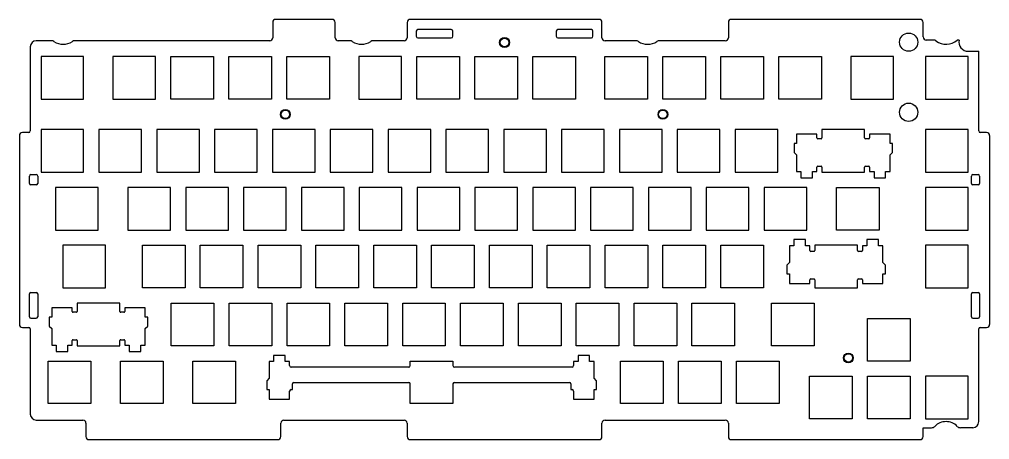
# Model space of a CAD drawing. Header units: millimetres. Extents: x 0 to 1189, y 0 to 841.
# Drawn here: x 379.4 to 698.1, y 360.4 to 498.4 of the extents above; entities that cross this region are included whole.
import ezdxf

# ---------------------------------------------------------------- set-up
doc = ezdxf.new("R2010")
doc.units = ezdxf.units.MM
doc.header["$LTSCALE"] = 65.395
doc.layers.get('0').update_dxf_attribs({"linetype": 'CONTINUOUS'})

msp = doc.modelspace()

# ---------------------------------------------------------------- linework, layer by layer
at = {"color": 7, "linetype": 'Continuous'}
for p, q in [((462.64, 497.35), (462.64, 492.35)), ((482.14, 498.35), (463.64, 498.35)), ((483.14, 492.35), (483.14, 497.35)), ((506.79, 497.35), (506.79, 492.35)), ((569.79, 498.35), (507.79, 498.35)), ((570.79, 492.35), (570.79, 497.35)), ((612.29, 497.35), (612.29, 492.35)), ((675.29, 498.35), (613.29, 498.35)), ((676.29, 492.58), (676.29, 497.35)), ((509.79, 494.5), (509.79, 492.8)), ((521.29, 495), (510.29, 495)), ((521.79, 492.8), (521.79, 494.5)), ((555.79, 494.5), (555.79, 492.8)), ((567.29, 495), (556.29, 495)), ((567.79, 492.8), (567.79, 494.5)), ((389.92, 491.35), (384.98, 491.35)), ((461.64, 491.35), (397.66, 491.35)), ((487.92, 491.35), (484.14, 491.35)), ((505.79, 491.35), (495.66, 491.35)), ((510.29, 492.3), (521.29, 492.3)), ((556.29, 492.3), (567.29, 492.3)), ((581.92, 491.35), (571.79, 491.35)), ((611.29, 491.35), (589.66, 491.35)), ((679.59, 491.58), (677.29, 491.58)), ((688.14, 491.58), (687.46, 491.58)), ((382.98, 489.35), (382.98, 461.71)), ((691.05, 487.88), (694.56, 487.88)), ((694.56, 461.71), (694.56, 487.88)), ((386.53, 486.18), (386.53, 472.18)), ((400.53, 486.18), (386.53, 486.18)), ((400.53, 472.18), (400.53, 486.18)), ((410.16, 486.18), (410.16, 472.18)), ((424.16, 486.18), (410.16, 486.18)), ((424.16, 472.18), (424.16, 486.18)), ((429.21, 472.18), (429.21, 486.18)), ((429.21, 486.18), (443.21, 486.18)), ((443.21, 486.18), (443.21, 472.18)), ((448.26, 472.18), (448.26, 486.18)), ((448.26, 486.18), (462.26, 486.18)), ((462.26, 486.18), (462.26, 472.18)), ((467.31, 472.18), (467.31, 486.18)), ((467.31, 486.18), (481.31, 486.18)), ((481.31, 486.18), (481.31, 472.18)), ((490.97, 486.18), (490.97, 472.18)), ((504.97, 486.18), (490.97, 486.18)), ((504.97, 472.18), (504.97, 486.18)), ((510.02, 472.18), (510.02, 486.18)), ((510.02, 486.18), (524.02, 486.18)), ((524.02, 486.18), (524.02, 472.18)), ((529.07, 472.18), (529.07, 486.18)), ((529.07, 486.18), (543.07, 486.18)), ((543.07, 486.18), (543.07, 472.18)), ((548.12, 472.18), (548.12, 486.18)), ((548.12, 486.18), (562.12, 486.18)), ((562.12, 486.18), (562.12, 472.18)), ((571.76, 472.18), (571.76, 486.18)), ((571.76, 486.18), (585.76, 486.18)), ((585.76, 486.18), (585.76, 472.18)), ((590.81, 472.18), (590.81, 486.18)), ((590.81, 486.18), (604.81, 486.18)), ((604.81, 486.18), (604.81, 472.18)), ((609.86, 486.18), (623.86, 486.18)), ((609.86, 472.18), (609.86, 486.18)), ((623.86, 486.18), (623.86, 472.18)), ((628.91, 486.18), (642.91, 486.18)), ((628.91, 472.18), (628.91, 486.18)), ((642.91, 486.18), (642.91, 472.18)), ((666.53, 486.18), (652.53, 486.18)), ((652.53, 486.18), (652.53, 472.18)), ((666.53, 472.18), (666.53, 486.18)), ((691.06, 486.18), (677.06, 486.18)), ((677.06, 486.18), (677.06, 472.18)), ((691.06, 472.18), (691.06, 486.18)), ((386.53, 472.18), (400.53, 472.18)), ((410.16, 472.18), (424.16, 472.18)), ((443.21, 472.18), (429.21, 472.18)), ((462.26, 472.18), (448.26, 472.18)), ((481.31, 472.18), (467.31, 472.18)), ((490.97, 472.18), (504.97, 472.18)), ((524.02, 472.18), (510.02, 472.18)), ((543.07, 472.18), (529.07, 472.18)), ((562.12, 472.18), (548.12, 472.18)), ((585.76, 472.18), (571.76, 472.18)), ((604.81, 472.18), (590.81, 472.18)), ((623.86, 472.18), (609.86, 472.18)), ((642.91, 472.18), (628.91, 472.18)), ((652.53, 472.18), (666.53, 472.18)), ((677.06, 472.18), (691.06, 472.18)), ((386.53, 462.18), (386.53, 448.18)), ((400.53, 462.18), (386.53, 462.18)), ((400.53, 448.18), (400.53, 462.18)), ((405.53, 462.18), (405.53, 448.18)), ((419.53, 462.18), (405.53, 462.18)), ((419.53, 448.18), (419.53, 462.18)), ((424.53, 462.18), (424.53, 448.18)), ((438.53, 462.18), (424.53, 462.18)), ((438.53, 448.18), (438.53, 462.18)), ((443.53, 462.18), (443.53, 448.18)), ((457.53, 462.18), (443.53, 462.18)), ((457.53, 448.18), (457.53, 462.18)), ((462.53, 462.18), (462.53, 448.18)), ((476.53, 462.18), (462.53, 462.18)), ((476.53, 448.18), (476.53, 462.18)), ((481.53, 462.18), (481.53, 448.18)), ((495.53, 462.18), (481.53, 462.18)), ((495.53, 448.18), (495.53, 462.18)), ((500.53, 462.18), (500.53, 448.18)), ((514.53, 462.18), (500.53, 462.18)), ((514.53, 448.18), (514.53, 462.18)), ((519.53, 462.18), (519.53, 448.18)), ((533.53, 462.18), (519.53, 462.18)), ((533.53, 448.18), (533.53, 462.18)), ((538.53, 462.18), (538.53, 448.18)), ((552.53, 462.18), (538.53, 462.18)), ((552.53, 448.18), (552.53, 462.18)), ((557.53, 462.18), (557.53, 448.18)), ((571.53, 462.18), (557.53, 462.18)), ((571.53, 448.18), (571.53, 462.18)), ((590.53, 462.18), (576.53, 462.18)), ((576.53, 462.18), (576.53, 448.18)), ((590.53, 448.18), (590.53, 462.18)), ((609.53, 462.18), (595.53, 462.18)), ((595.53, 462.18), (595.53, 448.18)), ((609.53, 448.18), (609.53, 462.18)), ((628.53, 462.18), (614.53, 462.18)), ((614.53, 462.18), (614.53, 448.18)), ((628.53, 448.18), (628.53, 462.18)), ((657.05, 462.18), (643.05, 462.18)), ((643.05, 462.18), (643.05, 459.48)), ((657.05, 459.48), (657.05, 462.18)), ((691.06, 462.18), (677.06, 462.18)), ((677.06, 462.18), (677.06, 448.18)), ((691.06, 448.18), (691.06, 462.18)), ((379.43, 460.21), (379.43, 398.21)), ((382.48, 461.21), (380.43, 461.21)), ((641.4, 460.68), (634.7, 460.68)), ((634.7, 460.68), (634.7, 457.58)), ((641.4, 459.48), (641.4, 460.68)), ((642.75, 459.18), (641.7, 459.18)), ((658.4, 459.18), (657.35, 459.18)), ((665.4, 460.68), (658.7, 460.68)), ((658.7, 460.68), (658.7, 459.48)), ((665.4, 457.58), (665.4, 460.68)), ((697.11, 461.21), (695.06, 461.21)), ((698.11, 460.21), (698.11, 398.21)), ((634.7, 457.58), (633.88, 457.58)), ((633.88, 457.58), (633.88, 454.68)), ((666.23, 457.58), (665.4, 457.58)), ((666.23, 454.68), (666.23, 457.58)), ((633.88, 454.68), (634.7, 453.86)), ((634.7, 453.86), (634.7, 448.38)), ((665.4, 453.86), (666.23, 454.68)), ((665.4, 448.38), (665.4, 453.86)), ((641.4, 448.38), (641.4, 449.88)), ((641.7, 450.18), (642.75, 450.18)), ((643.05, 449.88), (643.05, 448.18)), ((657.05, 448.18), (657.05, 449.88)), ((657.35, 450.18), (658.4, 450.18)), ((658.7, 449.88), (658.7, 448.38)), ((382.73, 444.51), (382.73, 446.91)), ((383.23, 447.41), (384.93, 447.41)), ((385.43, 446.91), (385.43, 444.51)), ((386.53, 448.18), (400.53, 448.18)), ((405.53, 448.18), (419.53, 448.18)), ((424.53, 448.18), (438.53, 448.18)), ((443.53, 448.18), (457.53, 448.18)), ((462.53, 448.18), (476.53, 448.18)), ((481.53, 448.18), (495.53, 448.18)), ((500.53, 448.18), (514.53, 448.18)), ((519.53, 448.18), (533.53, 448.18)), ((538.53, 448.18), (552.53, 448.18)), ((557.53, 448.18), (571.53, 448.18)), ((576.53, 448.18), (590.53, 448.18)), ((595.53, 448.18), (609.53, 448.18)), ((614.53, 448.18), (628.53, 448.18)), ((634.7, 448.38), (636.15, 448.38)), ((636.15, 448.38), (636.15, 446.33)), ((636.15, 446.33), (639.95, 446.33)), ((639.95, 448.38), (641.4, 448.38)), ((639.95, 446.33), (639.95, 448.38)), ((643.05, 448.18), (657.05, 448.18)), ((658.7, 448.38), (660.15, 448.38)), ((660.15, 448.38), (660.15, 446.33)), ((660.15, 446.33), (663.95, 446.33)), ((663.95, 448.38), (665.4, 448.38)), ((663.95, 446.33), (663.95, 448.38)), ((677.06, 448.18), (691.06, 448.18)), ((692.11, 444.51), (692.11, 446.91)), ((692.61, 447.41), (694.31, 447.41)), ((694.81, 446.91), (694.81, 444.51)), ((384.93, 444.01), (383.23, 444.01)), ((391.29, 443.18), (391.29, 429.18)), ((405.29, 443.18), (391.29, 443.18)), ((405.29, 429.18), (405.29, 443.18)), ((415.06, 443.18), (415.06, 429.18)), ((429.06, 443.18), (415.06, 443.18)), ((429.06, 429.18), (429.06, 443.18)), ((434.06, 443.18), (434.06, 429.18)), ((448.06, 443.18), (434.06, 443.18)), ((448.06, 429.18), (448.06, 443.18)), ((453.06, 443.18), (453.06, 429.18)), ((467.06, 443.18), (453.06, 443.18)), ((467.06, 429.18), (467.06, 443.18)), ((472.06, 443.18), (472.06, 429.18)), ((486.06, 443.18), (472.06, 443.18)), ((486.06, 429.18), (486.06, 443.18)), ((491.06, 443.18), (491.06, 429.18)), ((505.06, 443.18), (491.06, 443.18)), ((505.06, 429.18), (505.06, 443.18)), ((510.06, 443.18), (510.06, 429.18)), ((524.06, 443.18), (510.06, 443.18)), ((524.06, 429.18), (524.06, 443.18)), ((529.06, 443.18), (529.06, 429.18)), ((543.06, 443.18), (529.06, 443.18)), ((543.06, 429.18), (543.06, 443.18)), ((548.06, 443.18), (548.06, 429.18)), ((562.06, 443.18), (548.06, 443.18)), ((562.06, 429.18), (562.06, 443.18)), ((581.06, 443.18), (567.06, 443.18)), ((567.06, 443.18), (567.06, 429.18)), ((581.06, 429.18), (581.06, 443.18)), ((600.06, 443.18), (586.06, 443.18)), ((586.06, 443.18), (586.06, 429.18)), ((600.06, 429.18), (600.06, 443.18)), ((619.06, 443.18), (605.06, 443.18)), ((605.06, 443.18), (605.06, 429.18)), ((619.06, 429.18), (619.06, 443.18)), ((638.06, 443.18), (624.06, 443.18)), ((624.06, 443.18), (624.06, 429.18)), ((638.06, 429.18), (638.06, 443.18)), ((647.82, 443.18), (661.82, 443.18)), ((647.82, 429.18), (647.82, 443.18)), ((661.82, 443.18), (661.82, 429.18)), ((691.06, 443.18), (677.06, 443.18)), ((677.06, 443.18), (677.06, 429.18)), ((691.06, 429.18), (691.06, 443.18)), ((694.31, 444.01), (692.61, 444.01)), ((391.29, 429.18), (405.29, 429.18)), ((415.06, 429.18), (429.06, 429.18)), ((434.06, 429.18), (448.06, 429.18)), ((453.06, 429.18), (467.06, 429.18)), ((472.06, 429.18), (486.06, 429.18)), ((491.06, 429.18), (505.06, 429.18)), ((510.06, 429.18), (524.06, 429.18)), ((529.06, 429.18), (543.06, 429.18)), ((548.06, 429.18), (562.06, 429.18)), ((567.06, 429.18), (581.06, 429.18)), ((586.06, 429.18), (600.06, 429.18)), ((605.06, 429.18), (619.06, 429.18)), ((624.06, 429.18), (638.06, 429.18)), ((661.82, 429.18), (647.82, 429.18)), ((677.06, 429.18), (691.06, 429.18)), ((393.67, 424.18), (393.67, 410.18)), ((407.67, 424.18), (393.67, 424.18)), ((407.67, 410.18), (407.67, 424.18)), ((419.82, 410.18), (419.82, 424.18)), ((419.82, 424.18), (433.82, 424.18)), ((433.82, 424.18), (433.82, 410.18)), ((438.82, 410.18), (438.82, 424.18)), ((438.82, 424.18), (452.82, 424.18)), ((452.82, 424.18), (452.82, 410.18)), ((457.82, 410.18), (457.82, 424.18)), ((457.82, 424.18), (471.82, 424.18)), ((471.82, 424.18), (471.82, 410.18)), ((476.82, 410.18), (476.82, 424.18)), ((476.82, 424.18), (490.82, 424.18)), ((490.82, 424.18), (490.82, 410.18)), ((495.82, 410.18), (495.82, 424.18)), ((495.82, 424.18), (509.82, 424.18)), ((509.82, 424.18), (509.82, 410.18)), ((514.82, 410.18), (514.82, 424.18)), ((514.82, 424.18), (528.82, 424.18)), ((528.82, 424.18), (528.82, 410.18)), ((533.82, 410.18), (533.82, 424.18)), ((533.82, 424.18), (547.82, 424.18)), ((547.82, 424.18), (547.82, 410.18)), ((552.82, 424.18), (566.82, 424.18)), ((552.82, 410.18), (552.82, 424.18)), ((566.82, 424.18), (566.82, 410.18)), ((571.82, 424.18), (585.82, 424.18)), ((571.82, 410.18), (571.82, 424.18)), ((585.82, 424.18), (585.82, 410.18)), ((590.82, 424.18), (604.82, 424.18)), ((590.82, 410.18), (590.82, 424.18)), ((604.82, 424.18), (604.82, 410.18)), ((609.82, 424.18), (623.82, 424.18)), ((609.82, 410.18), (609.82, 424.18)), ((623.82, 424.18), (623.82, 410.18)), ((633.83, 423.98), (632.38, 423.98)), ((632.38, 423.98), (632.38, 418.51)), ((637.63, 426.03), (633.83, 426.03)), ((633.83, 426.03), (633.83, 423.98)), ((637.63, 423.98), (637.63, 426.03)), ((639.08, 423.98), (637.63, 423.98)), ((639.08, 422.48), (639.08, 423.98)), ((654.73, 424.18), (640.73, 424.18)), ((640.73, 424.18), (640.73, 422.48)), ((654.73, 422.48), (654.73, 424.18)), ((657.83, 423.98), (656.38, 423.98)), ((656.38, 423.98), (656.38, 422.48)), ((661.63, 426.03), (657.83, 426.03)), ((657.83, 426.03), (657.83, 423.98)), ((661.63, 423.98), (661.63, 426.03)), ((663.08, 423.98), (661.63, 423.98)), ((663.08, 418.51), (663.08, 423.98)), ((691.06, 424.18), (677.06, 424.18)), ((677.06, 424.18), (677.06, 410.18)), ((691.06, 410.18), (691.06, 424.18)), ((640.43, 422.18), (639.38, 422.18)), ((656.08, 422.18), (655.03, 422.18)), ((632.38, 418.51), (631.55, 417.68)), ((631.55, 417.68), (631.55, 414.78)), ((663.9, 417.68), (663.08, 418.51)), ((663.9, 414.78), (663.9, 417.68)), ((631.55, 414.78), (632.38, 414.78)), ((632.38, 414.78), (632.38, 411.68)), ((663.08, 414.78), (663.9, 414.78)), ((663.08, 411.68), (663.08, 414.78)), ((632.38, 411.68), (639.08, 411.68)), ((639.08, 411.68), (639.08, 412.88)), ((639.38, 413.18), (640.43, 413.18)), ((640.73, 412.88), (640.73, 410.18)), ((654.73, 410.18), (654.73, 412.88)), ((655.03, 413.18), (656.08, 413.18)), ((656.38, 412.88), (656.38, 411.68)), ((656.38, 411.68), (663.08, 411.68)), ((382.73, 400.71), (382.73, 408.21)), ((383.23, 408.71), (384.93, 408.71)), ((385.43, 408.21), (385.43, 400.71)), ((393.67, 410.18), (407.67, 410.18)), ((433.82, 410.18), (419.82, 410.18)), ((452.82, 410.18), (438.82, 410.18)), ((471.82, 410.18), (457.82, 410.18)), ((490.82, 410.18), (476.82, 410.18)), ((509.82, 410.18), (495.82, 410.18)), ((528.82, 410.18), (514.82, 410.18)), ((547.82, 410.18), (533.82, 410.18)), ((566.82, 410.18), (552.82, 410.18)), ((585.82, 410.18), (571.82, 410.18)), ((604.82, 410.18), (590.82, 410.18)), ((623.82, 410.18), (609.82, 410.18)), ((640.73, 410.18), (654.73, 410.18)), ((677.06, 410.18), (691.06, 410.18)), ((692.11, 400.71), (692.11, 408.21)), ((692.61, 408.71), (694.31, 408.71)), ((694.81, 408.21), (694.81, 400.71)), ((398.43, 405.18), (398.43, 402.48)), ((412.43, 405.18), (398.43, 405.18)), ((412.43, 402.48), (412.43, 405.18)), ((429.33, 391.18), (429.33, 405.18)), ((429.33, 405.18), (443.33, 405.18)), ((443.33, 405.18), (443.33, 391.18)), ((448.33, 391.18), (448.33, 405.18)), ((448.33, 405.18), (462.33, 405.18)), ((462.33, 405.18), (462.33, 391.18)), ((467.33, 391.18), (467.33, 405.18)), ((467.33, 405.18), (481.33, 405.18)), ((481.33, 405.18), (481.33, 391.18)), ((486.33, 391.18), (486.33, 405.18)), ((486.33, 405.18), (500.33, 405.18)), ((500.33, 405.18), (500.33, 391.18)), ((505.33, 391.18), (505.33, 405.18)), ((505.33, 405.18), (519.33, 405.18)), ((519.33, 405.18), (519.33, 391.18)), ((524.33, 405.18), (538.33, 405.18)), ((524.33, 391.18), (524.33, 405.18)), ((538.33, 405.18), (538.33, 391.18)), ((543.33, 405.18), (557.33, 405.18)), ((543.33, 391.18), (543.33, 405.18)), ((557.33, 405.18), (557.33, 391.18)), ((562.33, 405.18), (576.33, 405.18)), ((562.33, 391.18), (562.33, 405.18)), ((576.33, 405.18), (576.33, 391.18)), ((581.33, 405.18), (595.33, 405.18)), ((581.33, 391.18), (581.33, 405.18)), ((595.33, 405.18), (595.33, 391.18)), ((600.33, 405.18), (614.33, 405.18)), ((600.33, 391.18), (600.33, 405.18)), ((614.33, 405.18), (614.33, 391.18)), ((626.48, 405.18), (640.48, 405.18)), ((626.48, 391.18), (626.48, 405.18)), ((640.48, 405.18), (640.48, 391.18)), ((390.08, 403.68), (390.08, 400.58)), ((396.78, 403.68), (390.08, 403.68)), ((396.78, 402.48), (396.78, 403.68)), ((398.13, 402.18), (397.08, 402.18)), ((413.78, 402.18), (412.73, 402.18)), ((414.08, 403.68), (414.08, 402.48)), ((420.78, 403.68), (414.08, 403.68)), ((420.78, 400.58), (420.78, 403.68)), ((383.23, 400.21), (384.93, 400.21)), ((389.25, 400.58), (389.25, 397.68)), ((390.08, 400.58), (389.25, 400.58)), ((421.6, 400.58), (420.78, 400.58)), ((421.6, 397.68), (421.6, 400.58)), ((658.01, 400.18), (672.01, 400.18)), ((658.01, 386.18), (658.01, 400.18)), ((672.01, 400.18), (672.01, 386.18)), ((692.61, 400.21), (694.31, 400.21)), ((380.43, 397.21), (382.48, 397.21)), ((382.98, 396.71), (382.98, 368.78)), ((389.25, 397.68), (390.08, 396.86)), ((390.08, 396.86), (390.08, 391.38)), ((420.78, 396.86), (421.6, 397.68)), ((420.78, 391.38), (420.78, 396.86)), ((694.56, 366.28), (694.56, 396.71)), ((695.06, 397.21), (697.11, 397.21)), ((396.78, 391.38), (396.78, 392.88)), ((397.08, 393.18), (398.13, 393.18)), ((398.43, 392.88), (398.43, 391.18)), ((412.43, 391.18), (412.43, 392.88)), ((412.73, 393.18), (413.78, 393.18)), ((414.08, 392.88), (414.08, 391.38)), ((390.08, 391.38), (391.53, 391.38)), ((391.53, 391.38), (391.53, 389.33)), ((391.53, 389.33), (395.33, 389.33)), ((395.33, 389.33), (395.33, 391.38)), ((395.33, 391.38), (396.78, 391.38)), ((398.43, 391.18), (412.43, 391.18)), ((414.08, 391.38), (415.53, 391.38)), ((415.53, 391.38), (415.53, 389.33)), ((415.53, 389.33), (419.33, 389.33)), ((419.33, 389.33), (419.33, 391.38)), ((419.33, 391.38), (420.78, 391.38)), ((443.33, 391.18), (429.33, 391.18)), ((462.33, 391.18), (448.33, 391.18)), ((481.33, 391.18), (467.33, 391.18)), ((500.33, 391.18), (486.33, 391.18)), ((519.33, 391.18), (505.33, 391.18)), ((538.33, 391.18), (524.33, 391.18)), ((557.33, 391.18), (543.33, 391.18)), ((576.33, 391.18), (562.33, 391.18)), ((595.33, 391.18), (581.33, 391.18)), ((614.33, 391.18), (600.33, 391.18)), ((640.48, 391.18), (626.48, 391.18)), ((388.9, 372.18), (388.9, 386.18)), ((388.9, 386.18), (402.9, 386.18)), ((402.9, 386.18), (402.9, 372.18)), ((412.66, 372.18), (412.66, 386.18)), ((412.66, 386.18), (426.66, 386.18)), ((426.66, 386.18), (426.66, 372.18)), ((436.43, 372.18), (436.43, 386.18)), ((436.43, 386.18), (450.43, 386.18)), ((450.43, 386.18), (450.43, 372.18)), ((461.48, 385.98), (461.48, 380.51)), ((462.93, 385.98), (461.48, 385.98)), ((462.93, 388.03), (462.93, 385.98)), ((466.73, 388.03), (462.93, 388.03)), ((466.73, 385.98), (466.73, 388.03)), ((468.18, 385.98), (466.73, 385.98)), ((468.18, 384.68), (468.18, 385.98)), ((507.83, 386.18), (521.83, 386.18)), ((507.83, 384.68), (507.83, 386.18)), ((521.83, 386.18), (521.83, 384.68)), ((562.93, 385.98), (561.48, 385.98)), ((561.48, 385.98), (561.48, 384.68)), ((566.73, 388.03), (562.93, 388.03)), ((562.93, 388.03), (562.93, 385.98)), ((566.73, 385.98), (566.73, 388.03)), ((568.18, 385.98), (566.73, 385.98)), ((568.18, 380.51), (568.18, 385.98)), ((576.86, 386.18), (590.86, 386.18)), ((576.86, 372.18), (576.86, 386.18)), ((590.86, 386.18), (590.86, 372.18)), ((595.91, 386.18), (609.91, 386.18)), ((595.91, 372.18), (595.91, 386.18)), ((609.91, 386.18), (609.91, 372.18)), ((614.96, 386.18), (628.96, 386.18)), ((614.96, 372.18), (614.96, 386.18)), ((628.96, 386.18), (628.96, 372.18)), ((672.01, 386.18), (658.01, 386.18)), ((507.33, 384.18), (468.68, 384.18)), ((560.98, 384.18), (522.33, 384.18)), ((461.48, 380.51), (460.66, 379.68)), ((460.66, 379.68), (460.66, 376.78)), ((569.01, 379.68), (568.18, 380.51)), ((569.01, 376.78), (569.01, 379.68)), ((638.96, 381.18), (652.96, 381.18)), ((638.96, 367.18), (638.96, 381.18)), ((652.96, 381.18), (652.96, 367.18)), ((658.01, 381.18), (672.01, 381.18)), ((658.01, 367.18), (658.01, 381.18)), ((672.01, 381.18), (672.01, 367.18)), ((691.06, 381.18), (677.06, 381.18)), ((677.06, 381.18), (677.06, 367.18)), ((691.06, 367.18), (691.06, 381.18)), ((460.66, 376.78), (461.48, 376.78)), ((461.48, 376.78), (461.48, 373.68)), ((468.18, 373.68), (468.18, 376.28)), ((468.68, 376.78), (469.08, 376.78)), ((469.08, 376.78), (469.08, 378.68)), ((469.58, 379.18), (507.33, 379.18)), ((507.83, 372.18), (507.83, 378.68)), ((521.83, 378.68), (521.83, 372.18)), ((522.33, 379.18), (560.08, 379.18)), ((560.58, 378.68), (560.58, 376.78)), ((560.58, 376.78), (560.98, 376.78)), ((561.48, 376.28), (561.48, 373.68)), ((568.18, 376.78), (569.01, 376.78)), ((568.18, 373.68), (568.18, 376.78)), ((461.48, 373.68), (468.18, 373.68)), ((561.48, 373.68), (568.18, 373.68)), ((402.9, 372.18), (388.9, 372.18)), ((426.66, 372.18), (412.66, 372.18)), ((450.43, 372.18), (436.43, 372.18)), ((521.83, 372.18), (507.83, 372.18)), ((590.86, 372.18), (576.86, 372.18)), ((609.91, 372.18), (595.91, 372.18)), ((628.96, 372.18), (614.96, 372.18)), ((384.98, 366.78), (400.29, 366.78)), ((466.29, 366.78), (505.79, 366.78)), ((571.79, 366.78), (611.29, 366.78)), ((652.96, 367.18), (638.96, 367.18)), ((672.01, 367.18), (658.01, 367.18)), ((677.06, 367.18), (691.06, 367.18)), ((401.29, 365.78), (401.29, 361.38)), ((465.29, 361.38), (465.29, 365.78)), ((506.79, 365.78), (506.79, 361.38)), ((570.79, 361.38), (570.79, 365.78)), ((612.29, 365.78), (612.29, 361.38)), ((676.29, 364.28), (679.06, 364.28)), ((676.29, 361.38), (676.29, 364.28)), ((692.56, 364.28), (688.52, 364.28)), ((402.29, 360.38), (464.29, 360.38)), ((507.79, 360.38), (569.79, 360.38)), ((613.29, 360.38), (675.29, 360.38))]:
    msp.add_line(p, q, dxfattribs=at)
for centre, radius in [((538.79, 490.78), 1.65), ((538.79, 490.78), 1.45), ((671.51, 490.88), 3), ((466.79, 467.18), 1.6), ((466.79, 467.18), 1.4), ((590.79, 467.18), 1.6), ((590.79, 467.18), 1.4), ((671.51, 467.86), 3), ((651.72, 387.18), 1.6), ((651.72, 387.18), 1.4)]:
    msp.add_circle(centre, radius, dxfattribs=at)
for centre, radius, start, end in [((463.64, 497.35), 1, 90, 180), ((482.14, 497.35), 1, 0, 90), ((507.79, 497.35), 1, 90, 180), ((569.79, 497.35), 1, 0, 90), ((613.29, 497.35), 1, 90, 180), ((675.29, 497.35), 1, 0, 90), ((510.29, 494.5), 0.5, 90, 180), ((521.29, 494.5), 0.5, 0, 90), ((556.29, 494.5), 0.5, 90, 180), ((567.29, 494.5), 0.5, 0, 90), ((384.98, 489.35), 2, 90, 180), ((389.92, 489.85), 1.5, 56.4362, 90), ((393.79, 495.68), 5.5, 236.4362, 303.5638), ((397.66, 489.85), 1.5, 90, 123.5638), ((461.64, 492.35), 1, 270, 360), ((484.14, 492.35), 1, 180, 270), ((487.92, 489.85), 1.5, 56.4362, 90), ((491.79, 495.68), 5.5, 236.4362, 303.5638), ((495.66, 489.85), 1.5, 90, 123.5638), ((505.79, 492.35), 1, 270, 360), ((510.29, 492.8), 0.5, 180, 270), ((521.29, 492.8), 0.5, 270, 360), ((556.29, 492.8), 0.5, 180, 270), ((567.29, 492.8), 0.5, 270, 360), ((571.79, 492.35), 1, 180, 270), ((581.92, 489.85), 1.5, 56.4362, 90), ((585.79, 495.68), 5.5, 236.4362, 303.5638), ((589.66, 489.85), 1.5, 90, 123.5638), ((611.29, 492.35), 1, 270, 360), ((677.29, 492.58), 1, 180, 270), ((679.59, 490.08), 1.5, 53.1301, 90), ((683.79, 495.68), 5.5, 233.1301, 311.8018), ((691.05, 490.88), 3, 166.5072, 270), ((380.43, 460.21), 1, 90, 180), ((382.48, 461.71), 0.5, 270, 360), ((641.7, 459.48), 0.3, 180, 270), ((642.75, 459.48), 0.3, 270, 360), ((657.35, 459.48), 0.3, 180, 270), ((658.4, 459.48), 0.3, 270, 360), ((695.06, 461.71), 0.5, 180, 270), ((697.11, 460.21), 1, 0, 90), ((641.7, 449.88), 0.3, 90, 180), ((642.75, 449.88), 0.3, 0, 90), ((657.35, 449.88), 0.3, 90, 180), ((658.4, 449.88), 0.3, 0, 90), ((383.23, 446.91), 0.5, 90, 180), ((384.93, 446.91), 0.5, 0, 90), ((692.61, 446.91), 0.5, 90, 180), ((694.31, 446.91), 0.5, 0, 90), ((383.23, 444.51), 0.5, 180, 270), ((384.93, 444.51), 0.5, 270, 360), ((692.61, 444.51), 0.5, 180, 270), ((694.31, 444.51), 0.5, 270, 360), ((639.38, 422.48), 0.3, 180, 270), ((640.43, 422.48), 0.3, 270, 360), ((655.03, 422.48), 0.3, 180, 270), ((656.08, 422.48), 0.3, 270, 360), ((639.38, 412.88), 0.3, 90, 180), ((640.43, 412.88), 0.3, 0, 90), ((655.03, 412.88), 0.3, 90, 180), ((656.08, 412.88), 0.3, 0, 90), ((383.23, 408.21), 0.5, 90, 180), ((384.93, 408.21), 0.5, 0, 90), ((692.61, 408.21), 0.5, 90, 180), ((694.31, 408.21), 0.5, 0, 90), ((397.08, 402.48), 0.3, 180, 270), ((398.13, 402.48), 0.3, 270, 360), ((412.73, 402.48), 0.3, 180, 270), ((413.78, 402.48), 0.3, 270, 360), ((383.23, 400.71), 0.5, 180, 270), ((384.93, 400.71), 0.5, 270, 360), ((692.61, 400.71), 0.5, 180, 270), ((694.31, 400.71), 0.5, 270, 360), ((380.43, 398.21), 1, 180, 270), ((382.48, 396.71), 0.5, 0, 90), ((695.06, 396.71), 0.5, 90, 180), ((697.11, 398.21), 1, 270, 360), ((397.08, 392.88), 0.3, 90, 180), ((398.13, 392.88), 0.3, 0, 90), ((412.73, 392.88), 0.3, 90, 180), ((413.78, 392.88), 0.3, 0, 90), ((468.68, 384.68), 0.5, 180, 270), ((507.33, 384.68), 0.5, 270, 360), ((522.33, 384.68), 0.5, 180, 270), ((560.98, 384.68), 0.5, 270, 360), ((468.68, 376.28), 0.5, 90, 180), ((469.58, 378.68), 0.5, 90, 180), ((507.33, 378.68), 0.5, 0, 90), ((522.33, 378.68), 0.5, 90, 180), ((560.08, 378.68), 0.5, 0, 90), ((560.98, 376.28), 0.5, 0, 90), ((384.98, 368.78), 2, 180, 270), ((400.29, 365.78), 1, 0, 90), ((466.29, 365.78), 1, 90, 180), ((505.79, 365.78), 1, 0, 90), ((571.79, 365.78), 1, 90, 180), ((611.29, 365.78), 1, 0, 90), ((679.06, 365.78), 1.5, 270, 315.8156), ((683.79, 361.18), 5.1, 44.1844, 135.8156), ((688.52, 365.78), 1.5, 224.1844, 270), ((692.56, 366.28), 2, 270, 360), ((402.29, 361.38), 1, 180, 270), ((464.29, 361.38), 1, 270, 360), ((507.79, 361.38), 1, 180, 270), ((569.79, 361.38), 1, 270, 360), ((613.29, 361.38), 1, 180, 270), ((675.29, 361.38), 1, 270, 360)]:
    msp.add_arc(centre, radius, start, end, dxfattribs=at)

doc.saveas('drawing.dxf')
